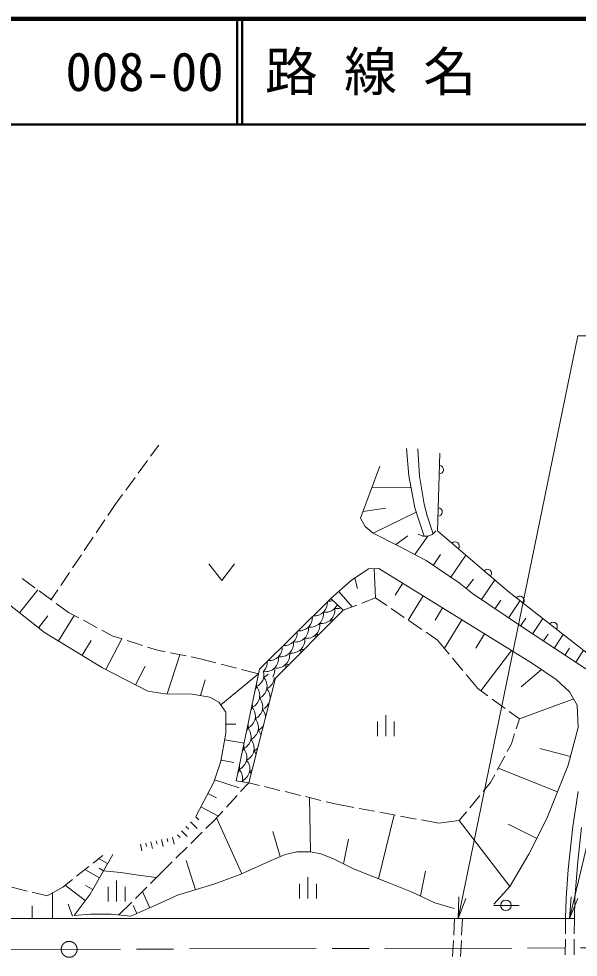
# Model space of a CAD drawing. Units: millimetres, scale not verified. Extents: x 40000 to 680000, y 20000 to 380000.
# Drawn here: x 157104 to 210031, y 291209 to 380000 of the extents above; entities that cross this region are included whole.
import ezdxf
from ezdxf.enums import TextEntityAlignment as Align

# ---------------------------------------------------------------- set-up
doc = ezdxf.new("R2010")
doc.units = ezdxf.units.MM
doc.header["$LTSCALE"] = 1000
doc.linetypes.add('CHAIN', pattern=[18.5, 12, -1.5, 3.5, -1.5])
for name, color, linetype, lineweight in [('M-BMK', 2, 'CHAIN', 13), ('M-TTL', 2, 'Continuous', 140), ('M-TTL-LINE', 7, 'Continuous', 50), ('M-WORK', 1, 'Continuous', 13), ('引出線', 7, 'Continuous', 13)]:
    doc.layers.add(name, color=color, linetype=linetype, lineweight=lineweight)
doc.layers.add('M-TTL-TXT', color=7, linetype='Continuous')
doc.styles.add('ＭＳ ゴシック', font='')
doc.styles.get('ＭＳ ゴシック').set_extended_font_data('MS Gothic')

# ---------------------------------------------------------------- blocks, each defined once
blk = doc.blocks.new('open_arrow')
at = {"color": 0, "linetype": 'Continuous', "lineweight": -2}
blk.add_lwpolyline([(7.5, 1.25), (0, 0), (7.5, -1.25)], dxfattribs=at)

msp = doc.modelspace()

# ---------------------------------------------------------------- linework, layer by layer
at = {"layer": 'M-BMK'}
msp.add_line((62243, 291682), (237852, 292171), dxfattribs=at)
msp.add_circle((161871, 291959), 750, dxfattribs=at)
at = {"layer": 'M-TTL'}
msp.add_line((680000, 380000), (40000, 380000), dxfattribs=at)
at = {"layer": 'M-TTL-LINE'}
for p, q in [((177750, 380000), (177750, 370000)), ((178250, 380000), (178250, 370000)), ((40000, 370000), (680000, 370000))]:
    msp.add_line(p, q, dxfattribs=at)
at = {"layer": 'M-WORK'}
for p, q in [((169580, 338619), (170343, 339667)), ((193796, 339333), (194017, 336750)), ((195000, 336725), (194847, 339316)), ((168401, 337003), (169285, 338215)), ((191265, 337677), (189427, 332736)), ((167222, 335387), (168106, 336599)), ((194017, 336750), (194311, 335091)), ((195447, 334069), (195000, 336725)), ((190522, 335680), (194219, 335606)), ((166164, 333936), (166928, 334983)), ((194311, 335091), (194579, 333725)), ((165541, 333012), (166164, 333936)), ((195728, 332959), (195447, 334069)), ((189667, 333383), (191831, 333707)), ((190633, 331338), (194710, 333306)), ((194579, 333725), (194974, 332461)), ((164423, 331354), (165261, 332598)), ((189427, 332736), (189867, 331970)), ((194974, 332461), (195446, 331044)), ((196292, 331272), (195728, 332959)), ((189867, 331970), (190633, 331338)), ((190633, 331338), (193046, 330113)), ((163304, 329696), (164143, 330940)), ((192766, 330255), (193899, 331065)), ((194574, 329298), (195807, 331062)), ((193046, 330113), (195631, 328734)), ((162186, 328038), (163025, 329282)), ((195631, 328734), (198753, 326647)), ((196312, 328279), (197013, 329327)), ((197988, 327158), (199389, 329253)), ((175099, 328440), (176299, 326840)), ((176299, 326840), (177499, 328440)), ((190183, 327961), (188555, 326850)), ((191159, 327999), (190183, 327961)), ((190734, 327983), (190840, 325205)), ((205599, 319056), (191159, 327999)), ((157423, 327055), (158632, 326167)), ((161068, 326380), (161906, 327624)), ((188555, 326850), (186631, 325142)), ((188893, 327081), (189163, 326108)), ((199434, 326098), (200137, 326971)), ((200887, 325048), (202126, 326918)), ((153463, 326700), (159538, 321939)), ((157188, 323781), (158903, 325969)), ((159035, 325871), (160244, 324984)), ((160165, 325042), (160788, 325966)), ((193431, 326592), (192724, 325451)), ((198753, 326647), (200036, 325612)), ((179870, 318457), (186631, 325142)), ((186631, 325142), (187780, 324039)), ((187379, 325806), (188653, 324372)), ((189544, 324711), (190840, 325205)), ((190840, 325205), (191921, 324473)), ((195365, 325394), (193946, 323102)), ((200036, 325612), (204766, 322453)), ((202173, 324195), (202706, 324999)), ((160648, 324688), (161805, 323839)), ((187780, 324039), (189077, 324533)), ((192335, 324193), (193577, 323352)), ((197199, 324258), (196489, 323112)), ((203459, 323342), (204526, 324950)), ((158972, 322383), (159846, 323498)), ((160861, 321136), (162332, 323557)), ((161805, 323839), (162771, 323322)), ((187780, 324039), (181377, 317613)), ((204601, 322585), (205075, 323299)), ((205743, 321828), (206690, 323255)), ((163212, 323087), (164534, 322379)), ((193991, 323072), (195233, 322230)), ((199033, 323123), (197371, 320440)), ((204766, 322453), (211938, 317720)), ((159538, 321939), (165026, 318585)), ((164975, 322144), (165941, 321627)), ((165941, 321627), (166892, 321321)), ((195647, 321950), (196727, 321218)), ((201179, 321793), (200348, 320452)), ((206757, 321156), (207177, 321789)), ((207771, 320483), (208611, 321751)), ((163102, 319774), (163953, 321175)), ((165347, 318420), (166845, 321336)), ((167367, 321168), (168795, 320708)), ((169271, 320554), (170221, 320248)), ((196727, 321218), (197831, 319883)), ((170221, 320248), (170963, 320102)), ((171140, 316121), (172342, 319830)), ((171453, 320005), (172925, 319715)), ((203723, 320218), (200816, 316412)), ((208785, 319811), (209205, 320445)), ((209798, 319139), (210532, 320246)), ((173416, 319619), (174157, 319473)), ((174157, 319473), (175759, 319064)), ((176243, 318940), (177697, 318569)), ((198149, 319498), (199105, 318341)), ((207935, 317486), (205599, 319056)), ((165026, 318585), (169318, 316380)), ((168152, 316980), (169052, 318733)), ((176230, 315084), (179783, 318037)), ((177684, 307913), (179870, 318457)), ((178181, 318446), (179783, 318037)), ((199424, 317956), (200527, 316621)), ((206544, 318420), (204634, 316781)), ((174297, 315973), (174750, 317458)), ((181377, 317613), (178856, 307715)), ((209218, 316317), (207935, 317486)), ((169318, 316380), (170960, 316122)), ((170960, 316122), (173493, 316107)), ((173493, 316107), (175182, 315825)), ((200527, 316621), (201486, 315925)), ((209927, 315073), (209218, 316317)), ((175182, 315825), (176042, 315356)), ((176042, 315356), (176699, 314402)), ((201890, 315631), (203104, 314750)), ((209600, 315646), (204467, 313760)), ((176699, 314402), (176699, 312401)), ((203509, 314456), (204467, 313760)), ((210022, 312947), (209927, 315073)), ((191027, 312111), (191027, 313511)), ((191827, 312111), (191827, 314111)), ((192627, 312111), (192627, 313511)), ((204467, 313760), (204163, 312819)), ((176699, 313260), (177628, 313260)), ((209084, 309366), (210022, 312947)), ((176699, 312401), (176230, 309774)), ((176588, 311783), (178419, 311456)), ((204009, 312343), (203705, 311402)), ((203705, 311402), (203313, 310674)), ((209303, 310201), (206414, 310958)), ((203076, 310233), (202364, 308913)), ((176230, 309774), (175557, 307773)), ((176245, 309858), (177447, 309644)), ((208080, 306862), (202471, 309110)), ((207073, 304348), (209084, 309366)), ((202127, 308472), (201735, 307744)), ((175557, 307773), (173869, 304536)), ((175635, 308002), (177951, 307224)), ((178856, 307715), (177684, 307913)), ((178856, 307715), (178095, 306884)), ((179867, 307468), (178856, 307715)), ((181810, 306994), (180353, 307349)), ((201735, 307744), (201041, 306902)), ((175000, 306705), (175802, 306287)), ((177758, 306515), (176745, 305408)), ((183753, 306519), (182296, 306875)), ((185696, 306045), (184239, 306401)), ((200723, 306516), (199768, 305359)), ((209536, 303586), (210040, 306885)), ((184715, 301193), (184599, 306313)), ((187193, 305680), (186182, 305926)), ((188806, 305381), (187193, 305680)), ((174331, 305423), (175934, 304586)), ((176408, 305039), (175647, 304208)), ((190772, 305016), (189297, 305290)), ((191148, 298641), (192630, 304672)), ((192739, 304652), (191264, 304925)), ((194705, 304287), (193230, 304560)), ((199450, 304973), (198756, 304132)), ((173347, 304012), (173967, 303395)), ((173841, 304508), (174151, 304200)), ((175647, 304208), (174811, 303383)), ((178207, 299100), (175820, 304397)), ((196810, 303897), (195197, 304196)), ((198756, 304132), (196810, 303897)), ((203569, 297895), (198756, 304132)), ((206117, 302448), (203418, 303805)), ((205369, 300959), (207073, 304348)), ((172120, 302779), (172358, 302542)), ((172499, 303160), (173032, 302630)), ((172923, 303586), (173189, 303321)), ((174454, 303032), (173386, 301979)), ((181846, 300739), (181155, 303111)), ((209090, 299525), (209536, 303586)), ((209980, 300304), (210330, 303482)), ((168616, 301900), (168751, 301281)), ((169111, 302009), (169179, 301699)), ((169607, 302117), (169745, 301485)), ((170113, 302228), (170182, 301912)), ((170618, 302338), (170759, 301694)), ((171134, 302451), (171204, 302128)), ((171649, 302563), (171793, 301906)), ((187829, 300048), (188298, 302384)), ((173030, 301628), (171962, 300575)), ((182302, 300944), (183413, 301193)), ((183413, 301193), (184715, 301193)), ((184715, 301193), (185692, 300983)), ((163868, 297169), (165995, 300937)), ((165041, 300843), (164134, 300121)), ((165503, 300066), (164662, 300541)), ((171606, 300224), (170769, 299399)), ((173811, 297595), (172954, 300370)), ((178051, 299029), (180751, 300274)), ((180751, 300274), (182302, 300944)), ((185692, 300983), (186822, 300542)), ((186822, 300542), (188775, 299585)), ((203569, 297895), (205369, 300959)), ((209714, 296751), (209980, 300304)), ((163743, 299809), (162570, 298875)), ((164743, 298719), (163357, 299502)), ((165123, 299393), (164703, 299630)), ((165123, 299393), (166727, 299214)), ((170769, 299399), (169560, 298189)), ((188775, 299585), (191954, 298321)), ((195101, 297005), (195570, 299340)), ((208885, 296793), (209090, 299525)), ((162179, 298563), (161273, 297841)), ((166365, 296483), (166365, 298483)), ((166727, 299214), (168667, 298946)), ((168667, 298946), (170136, 298766)), ((175542, 298129), (178051, 299029)), ((184465, 296769), (184465, 298769)), ((157900, 297473), (156442, 297825)), ((161273, 297841), (159803, 297012)), ((163405, 296559), (161490, 298014)), ((164118, 297611), (163424, 298002)), ((165565, 296483), (165565, 297883)), ((167165, 296483), (167165, 297883)), ((169207, 297836), (168146, 296775)), ((172133, 297076), (175542, 298129)), ((183665, 296769), (183665, 298169)), ((185265, 296769), (185265, 298169)), ((191954, 298321), (194329, 297363)), ((202037, 296229), (203569, 297895)), ((159803, 297012), (158386, 297355)), ((160302, 294880), (160301, 297293)), ((162336, 295152), (163868, 297169)), ((169494, 295894), (168804, 297433)), ((170257, 296214), (172133, 297076)), ((194329, 297363), (196473, 296368)), ((208835, 294888), (208885, 296793)), ((209665, 294866), (209714, 296751)), ((158371, 294879), (158371, 296086)), ((162188, 295098), (161781, 296230)), ((167793, 296421), (166584, 295211)), ((167699, 295089), (170257, 296214)), ((168263, 295342), (167918, 296111)), ((196473, 296368), (198293, 295812)), ((203191, 296117), (202041, 296117)), ((203191, 296117), (204432, 296112)), ((152381, 294878), (209670, 294888)), ((163884, 295277), (162336, 295152)), ((165838, 295292), (163884, 295277)), ((167699, 295089), (165838, 295292)), ((198329, 294886), (198249, 293284)), ((199082, 294886), (199003, 293284)), ((208835, 294888), (208820, 293428)), ((209670, 294888), (209655, 293428)), ((198224, 292785), (198150, 291287)), ((198978, 292785), (198903, 291287)), ((208815, 292928), (208800, 291428)), ((209650, 292928), (209634, 291428))]:
    msp.add_line(p, q, dxfattribs=at)
msp.add_lwpolyline([(211593, 319415), (203378, 325849), (196713, 331537), (196943, 338891)], dxfattribs=at)
msp.add_circle((203191, 296117), 500, dxfattribs=at)
for centre, radius, start, end in [((196895, 337337), 400, 268.21009, 88.21009), ((196770, 333339), 400, 268.21009, 88.21009), ((195564, 332288), 1250, 236.81641, 323.23256), ((198384, 330111), 400, 319.52096, 139.52096), ((201427, 327514), 400, 319.52096, 139.52096), ((204508, 324964), 400, 321.93136, 141.93136), ((185051, 324747), 1250, 266.31573, 3.03461), ((185754, 324036), 1250, 261.54518, 7.80538), ((186114, 325095), 1250, 261.54518, 334.46253), ((186473, 326154), 1250, 266.31596, 286.40248), ((187176, 325442), 1250, 261.54518, 287.79233), ((183629, 323341), 1250, 266.3155, 3.03484), ((184691, 323689), 1250, 261.54518, 7.80538), ((183269, 322283), 1250, 261.54518, 7.80538), ((184332, 322630), 1250, 261.54518, 7.80538), ((185395, 322978), 1250, 356.28664, 7.80538), ((186817, 324384), 1250, 261.54518, 272.88987), ((207657, 322498), 400, 321.93136, 141.93136), ((182207, 321935), 1250, 266.31526, 3.03508), ((183972, 321571), 1250, 355.23191, 7.80538), ((185395, 322978), 1250, 261.54518, 273.92285), ((180784, 320529), 1250, 266.31503, 3.03531), ((181847, 320876), 1250, 261.54518, 7.80538), ((182910, 321224), 1250, 261.54518, 7.80538), ((181487, 319818), 1250, 261.54518, 7.80538), ((182550, 320165), 1250, 354.15363, 7.80538), ((183972, 321571), 1250, 261.54518, 274.97758), ((179362, 319123), 1250, 315.32332, 3.03554), ((180425, 319470), 1250, 263.23568, 7.80538), ((181128, 318759), 1250, 353.04972, 7.80538), ((182550, 320165), 1250, 261.54518, 276.05586), ((179052, 317945), 1250, 295.1549, 13.41084), ((178765, 319025), 1250, 331.61735, 332.78005), ((179744, 318822), 1250, 295.1549, 318.87556), ((180065, 318412), 1250, 328.18995, 7.80538), ((178359, 317067), 1250, 331.61667, 4.95308), ((179338, 316864), 1250, 295.1549, 41.4151), ((180031, 317741), 1250, 295.1549, 356.62606), ((180317, 316661), 1250, 36.38946, 41.4151), ((180724, 318619), 1250, 295.1549, 300.58356), ((178646, 315986), 1250, 295.1549, 41.4151), ((179625, 315783), 1250, 349.94295, 41.4151), ((177953, 315109), 1250, 331.616, 4.95376), ((178932, 314905), 1250, 295.1549, 41.4151), ((179625, 315783), 1250, 295.1549, 341.474), ((178240, 314028), 1250, 295.1549, 41.4151), ((179219, 313825), 1250, 7.98815, 41.4151), ((178526, 312947), 1250, 295.1549, 41.4151), ((177833, 312070), 1250, 295.1549, 41.4151), ((177547, 313150), 1250, 331.61532, 4.95444), ((179219, 313825), 1250, 295.1549, 323.42879), ((178813, 311866), 1250, 17.12304, 41.4151), ((178120, 310989), 1250, 295.1549, 41.4151), ((177427, 310111), 1250, 295.1549, 41.4151), ((177141, 311192), 1250, 331.61464, 4.95512), ((178813, 311866), 1250, 295.1549, 314.2939), ((178407, 309908), 1250, 24.31106, 41.4151), ((176735, 309234), 1250, 331.61396, 4.95579), ((177714, 309030), 1250, 295.1549, 41.4151), ((177021, 308153), 1250, 344.62067, 41.4151), ((178000, 307950), 1250, 30.50883, 41.4151), ((178407, 309908), 1250, 295.1549, 307.10588), ((177308, 307072), 1250, 35.92295, 41.4151)]:
    msp.add_arc(centre, radius, start, end, dxfattribs=at)
at = {"layer": '引出線'}
for points in [[(198665, 294886), (210000, 350000), (238750, 350000)], [(209207, 294888), (220000, 340000), (247500, 340000)]]:
    msp.add_lwpolyline(points, dxfattribs=at)

# ---------------------------------------------------------------- block references
at = {"layer": '引出線', "xscale": 267, "yscale": 267}
for p, rotation in [((198665, 294886), 78.4), ((209207, 294888), 76.5)]:
    msp.add_blockref('open_arrow', p, dxfattribs=dict(at, rotation=rotation))

# ---------------------------------------------------------------- texts
at = {"layer": 'M-TTL-TXT', "style": 'ＭＳ ゴシック'}
for s, p in [('路 線 名', (180380, 375000)), ('008-00', (161521, 375000))]:
    msp.add_text(s, height=3666, dxfattribs=at).set_placement(p, align=Align.MIDDLE_LEFT)

doc.saveas('drawing.dxf')
